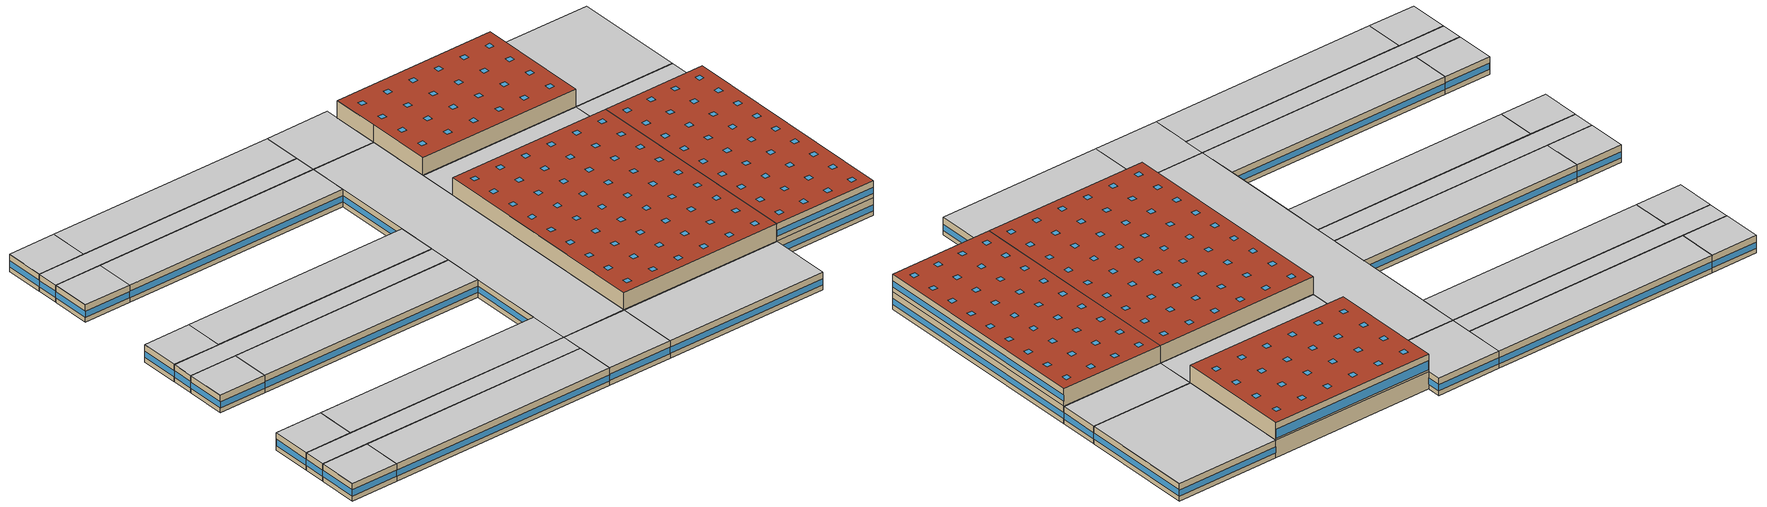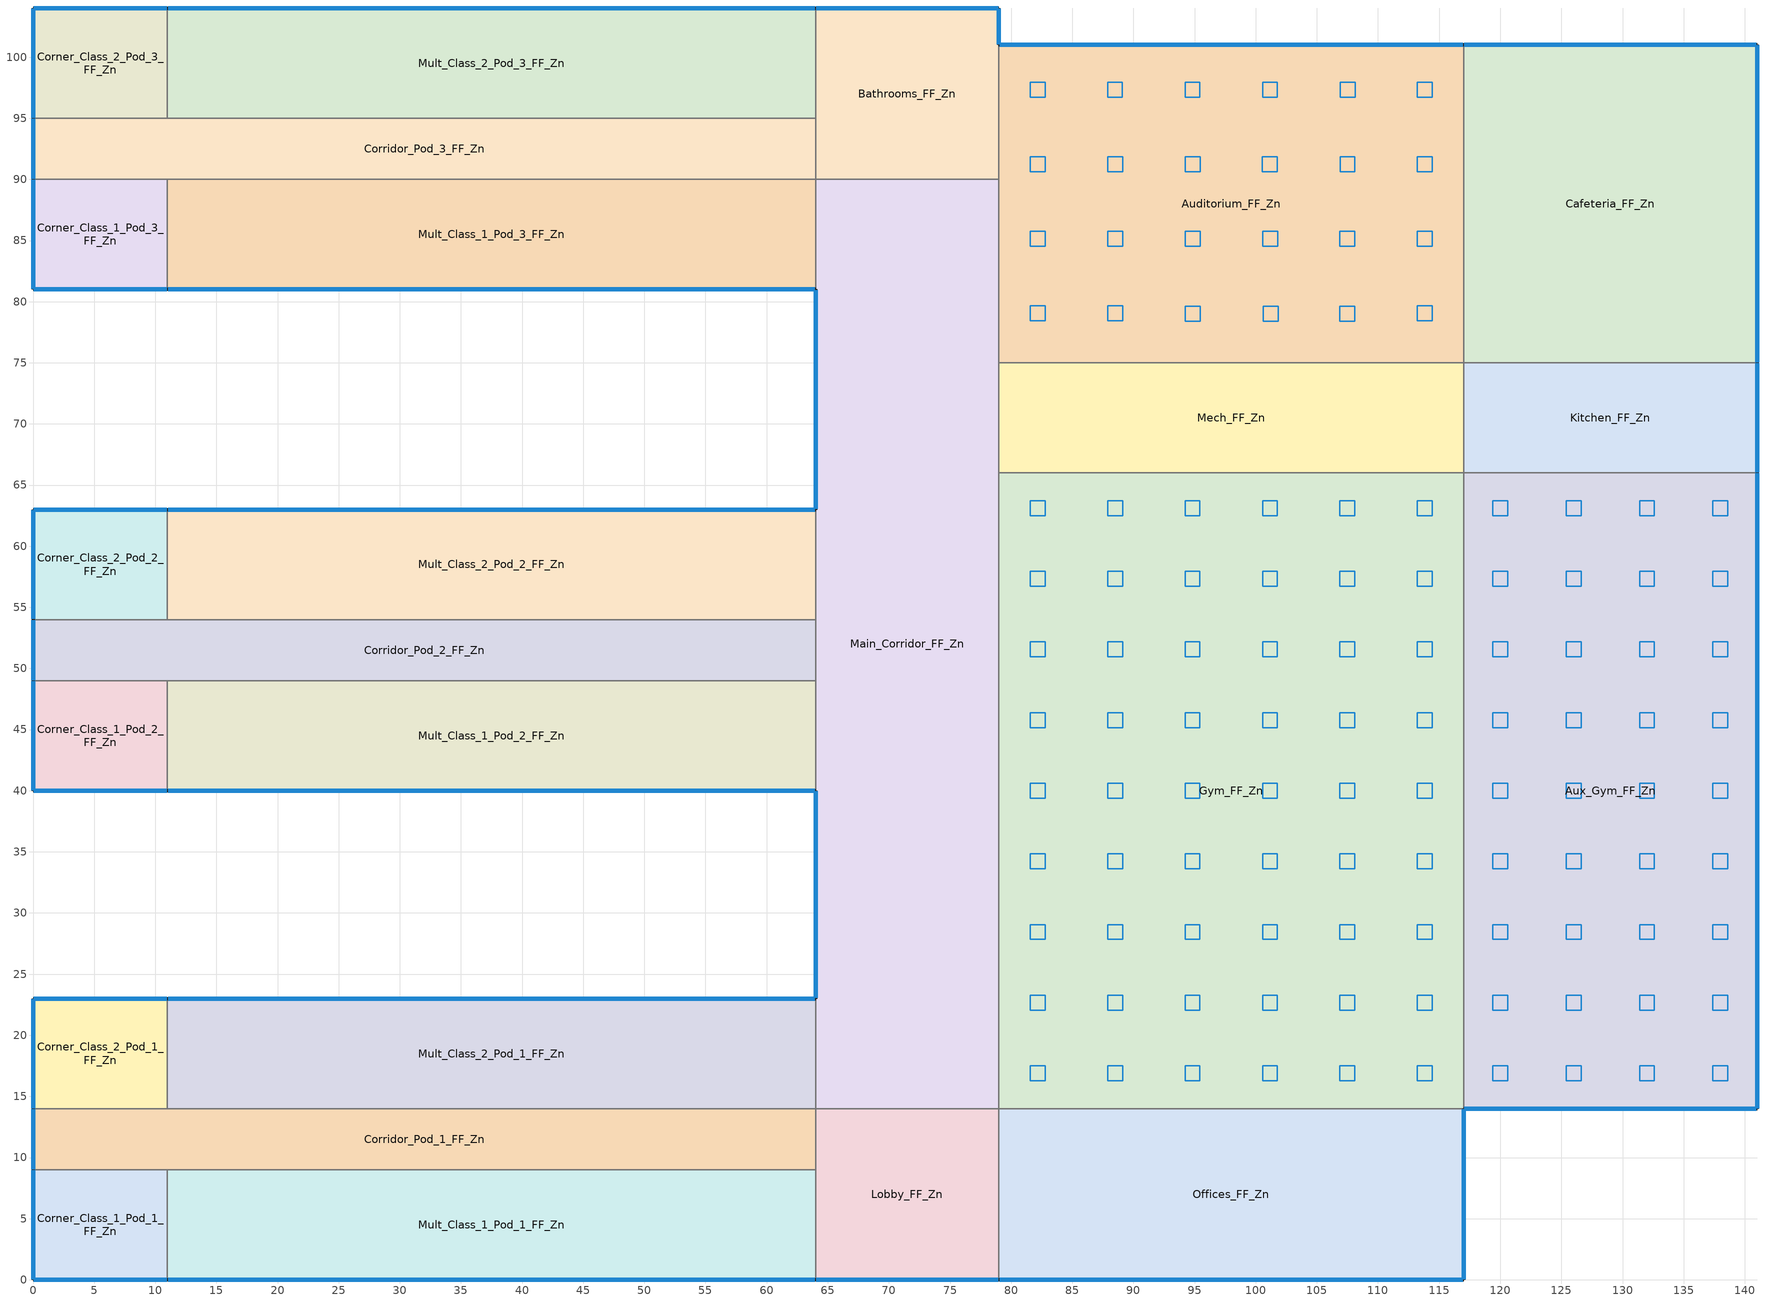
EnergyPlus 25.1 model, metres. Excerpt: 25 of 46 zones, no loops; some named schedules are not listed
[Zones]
Auditorium_FF_Zn
 floor ground (Auditorium_ZN_FF_Floor SlabOnOrBelowGradeF073): 117,101 117,75 79,75 79,101 z0
 wall outside (ExtWall_MetalFramed_NonRes): 117,101 79,101 z0:4; 117,101 79,101 z4:8
 wall to Mech_FF_Zn (IntWall_MetalFramed): 79,75 117,75 z0:4
 wall to Cafeteria_FF_Zn (IntWall_MetalFramed): 117,75 117,101 z0:4
 wall to Main_Corridor_FF_Zn (IntWall_MetalFramed): 79,90 79,75 z0:4
 wall to Bathrooms_FF_Zn (IntWall_MetalFramed): 79,101 79,90 z0:4
 wall to Mech_SF_Zn (IntWall_MetalFramed): 79,75 117,75 z4:8
 wall to Library_Media_Center_SF_Zn (IntWall_MetalFramed): 117,75 117,101 z4:8
 wall to Main_Corridor_SF_Zn (IntWall_MetalFramed): 79,90 79,75 z4:8
 wall to Bathrooms_SF_Zn (IntWall_MetalFramed): 79,101 79,90 z4:8
 window (FixedWindow_NonRes): 116.95,101 79.05,101 z4.49:6.5
 roof outside (FlatRoof_WoodFramingAndOther_NonRes): 117,75 117,101 79,101 79,75 z8
 skylight (FixedWindow_NonRes): 82.78,78.44 82.78,79.66 81.56,79.66 81.56,78.44 z8; 89.12,78.44 89.12,79.66 87.9,79.66 87.9,78.44 z8; 95.44,96.73 95.44,97.95 94.22,97.95 94.22,96.73 z8; 101.78,96.73 101.78,97.95 100.56,97.95 100.56,96.73 z8; 108.14,96.73 108.14,97.95 106.92,97.95 106.92,96.73 z8; 114.44,96.73 114.44,97.95 113.22,97.95 113.22,96.73 z8; 114.45,90.63 114.45,91.85 113.23,91.85 113.23,90.63 z8; 114.45,84.54 114.45,85.76 113.23,85.76 113.23,84.54 z8; 114.44,78.44 114.44,79.66 113.22,79.66 113.22,78.44 z8; 108.12,90.63 108.12,91.85 106.9,91.85 106.9,90.63 z8; 101.76,90.63 101.76,91.85 100.54,91.85 100.54,90.63 z8; 82.78,84.54 82.78,85.76 81.56,85.76 81.56,84.54 z8; 95.46,90.63 95.46,91.85 94.24,91.85 94.24,90.63 z8; 95.48,84.54 95.48,85.76 94.26,85.76 94.26,84.54 z8; 101.79,84.54 101.79,85.76 100.57,85.76 100.57,84.54 z8; 108.11,84.54 108.11,85.76 106.89,85.76 106.89,84.54 z8; 95.48,78.42 95.48,79.64 94.26,79.64 94.26,78.42 z8; 101.84,78.42 101.84,79.64 100.62,79.64 100.62,78.42 z8; 108.11,78.42 108.11,79.64 106.89,79.64 106.89,78.42 z8; 82.77,90.63 82.77,91.85 81.55,91.85 81.55,90.63 z8; 82.77,96.73 82.77,97.95 81.56,97.95 81.56,96.73 z8; 89.11,96.73 89.11,97.95 87.89,97.95 87.89,96.73 z8; 89.13,90.63 89.13,91.85 87.91,91.85 87.91,90.63 z8; 89.12,84.54 89.12,85.76 87.9,85.76 87.9,84.54 z8
Aux_Gym_FF_Zn
 floor ground (Aux_Gym_ZN_FF_Floor SlabOnOrBelowGradeF073): 141,66 141,14 117,14 117,66 z0
 wall outside (ExtWall_MetalFramed_NonRes): 117,14 141,14 141,66 z0:4; 117,14 141,14 141,66 z4:8
 wall to Kitchen_FF_Zn (IntWall_MetalFramed): 141,66 117,66 z0:4
 wall to Gym_FF_Zn (IntWall_MetalFramed): 117,66 117,14 z0:4; 117,66 117,14 z4:8
 wall to Library_Media_Center_SF_Zn (IntWall_MetalFramed): 141,66 117,66 z4:8
 window (FixedWindow_NonRes): 117.05,14 140.95,14 z1.1:2.51; 141,14.05 141,65.95 z1.1:2.5; 117.05,14 140.95,14 z5.1:6.51; 141,14.05 141,65.95 z5.1:6.5
 roof outside (FlatRoof_WoodFramingAndOther_NonRes): 141,14 141,66 117,66 117,14 z8
 skylight (Skylight): 120.61,16.28 120.61,17.5 119.39,17.5 119.39,16.28 z8; 126.61,27.83 126.61,29.05 125.39,29.05 125.39,27.83 z8; 132.61,27.83 132.61,29.05 131.39,29.05 131.39,27.83 z8; 138.61,27.83 138.61,29.05 137.39,29.05 137.39,27.83 z8; 120.61,33.61 120.61,34.83 119.39,34.83 119.39,33.61 z8; 126.61,33.61 126.61,34.83 125.39,34.83 125.39,33.61 z8; 132.61,33.61 132.61,34.83 131.39,34.83 131.39,33.61 z8; 138.61,33.61 138.61,34.83 137.39,34.83 137.39,33.61 z8; 120.61,39.39 120.61,40.61 119.39,40.61 119.39,39.39 z8; 126.61,39.39 126.61,40.61 125.39,40.61 125.39,39.39 z8; 132.61,39.39 132.61,40.61 131.39,40.61 131.39,39.39 z8; 126.61,16.28 126.61,17.5 125.39,17.5 125.39,16.28 z8; 138.61,39.39 138.61,40.61 137.39,40.61 137.39,39.39 z8; 120.61,45.17 120.61,46.39 119.39,46.39 119.39,45.17 z8; 126.61,45.17 126.61,46.39 125.39,46.39 125.39,45.17 z8; 132.61,45.17 132.61,46.39 131.39,46.39 131.39,45.17 z8; 138.61,45.17 138.61,46.39 137.39,46.39 137.39,45.17 z8; 120.61,50.95 120.61,52.17 119.39,52.17 119.39,50.95 z8; 126.61,50.95 126.61,52.17 125.39,52.17 125.39,50.95 z8; 132.61,50.95 132.61,52.17 131.39,52.17 131.39,50.95 z8; 138.61,50.95 138.61,52.17 137.39,52.17 137.39,50.95 z8; 120.61,56.72 120.61,57.94 119.39,57.94 119.39,56.72 z8; 132.61,16.28 132.61,17.5 131.39,17.5 131.39,16.28 z8; 126.61,56.72 126.61,57.94 125.39,57.94 125.39,56.72 z8; 132.61,56.72 132.61,57.94 131.39,57.94 131.39,56.72 z8; 138.61,56.72 138.61,57.94 137.39,57.94 137.39,56.72 z8; 120.61,62.5 120.61,63.72 119.39,63.72 119.39,62.5 z8; 126.61,62.5 126.61,63.72 125.39,63.72 125.39,62.5 z8; 132.61,62.5 132.61,63.72 131.39,63.72 131.39,62.5 z8; 138.61,62.5 138.61,63.72 137.39,63.72 137.39,62.5 z8; 138.61,16.28 138.61,17.5 137.39,17.5 137.39,16.28 z8; 120.61,22.06 120.61,23.28 119.39,23.28 119.39,22.06 z8; 126.61,22.06 126.61,23.28 125.39,23.28 125.39,22.06 z8; 132.61,22.06 132.61,23.28 131.39,23.28 131.39,22.06 z8; 138.61,22.06 138.61,23.28 137.39,23.28 137.39,22.06 z8; 120.61,27.83 120.61,29.05 119.39,29.05 119.39,27.83 z8
Bathrooms_FF_Zn
 floor ground (Bathrooms_ZN_FF_Floor SlabOnOrBelowGradeF073): 79,104 79,90 64,90 64,104 z0
 wall outside (ExtWall_MetalFramed_NonRes): 79,101 79,104 64,104 z0:4
 wall to Main_Corridor_FF_Zn (IntWall_MetalFramed): 64,90 79,90 z0:4
 wall to Mult_Class_2_Pod_3_FF_Zn (IntWall_MetalFramed): 64,104 64,95 z0:4
 wall to Corridor_Pod_3_FF_Zn (IntWall_MetalFramed): 64,95 64,90 z0:4
 window (FixedWindow_NonRes): 79,101.05 79,103.95 z1.1:2.55; 78.95,104 64.05,104 z1.1:2.51
 ceiling to Bathrooms_SF_Zn (IntFloor Reversed): 79,90 79,104 64,104 64,90 z4
Cafeteria_FF_Zn
 floor ground (Cafeteria_ZN_FF_Floor SlabOnOrBelowGradeF073): 141,101 141,75 117,75 117,101 z0
 wall outside (ExtWall_MetalFramed_NonRes): 141,75 141,101 117,101 z0:4
 wall to Kitchen_FF_Zn (IntWall_MetalFramed): 117,75 141,75 z0:4
 window (FixedWindow_NonRes): 141,75.05 141,100.95 / 140.95,101 117.05,101 z1.1:2.51
 ceiling to Library_Media_Center_SF_Zn (IntFloor Reversed): 141,75 141,101 117,101 117,75 z4
Corner_Class_1_Pod_1_FF_Zn
 floor ground (Corner_Class_1_Pod_1_ZN_FF_Floor SlabOnOrBelowGradeF073): 11,9 11,0 0,0 0,9 z0
 wall outside (ExtWall_MetalFramed_NonRes): 0,9 0,0 11,0 z0:4
 wall to Mult_Class_1_Pod_1_FF_Zn (IntWall_MetalFramed): 11,0 11,9 z0:4
 wall to Corridor_Pod_1_FF_Zn (IntWall_MetalFramed): 11,9 0,9 z0:4
 window (FixedWindow_NonRes): 0.05,0 10.95,0 z1.1:2.51; 0,8.95 0,0.05 z1.1:2.52
 ceiling to Corner_Class_1_Pod_1_SF_Zn (IntFloor Reversed): 11,0 11,9 0,9 0,0 z4
Corner_Class_1_Pod_2_FF_Zn
 floor ground (Corner_Class_1_Pod_2_ZN_FF_Floor SlabOnOrBelowGradeF073): 11,49 11,40 0,40 0,49 z0
 wall outside (ExtWall_MetalFramed_NonRes): 0,49 0,40 11,40 z0:4
 wall to Mult_Class_1_Pod_2_FF_Zn (IntWall_MetalFramed): 11,40 11,49 z0:4
 wall to Corridor_Pod_2_FF_Zn (IntWall_MetalFramed): 11,49 0,49 z0:4
 window (FixedWindow_NonRes): 0.05,40 10.95,40 z1.1:2.51; 0,48.95 0,40.05 z1.1:2.52
 ceiling to Corner_Class_1_Pod_2_SF_Zn (IntFloor Reversed): 11,40 11,49 0,49 0,40 z4
Corner_Class_1_Pod_3_FF_Zn
 floor ground (Corner_Class_1_Pod_3_ZN_FF_Floor SlabOnOrBelowGradeF073): 11,90 11,81 0,81 0,90 z0
 wall outside (ExtWall_MetalFramed_NonRes): 0,90 0,81 11,81 z0:4
 wall to Mult_Class_1_Pod_3_FF_Zn (IntWall_MetalFramed): 11,81 11,90 z0:4
 wall to Corridor_Pod_3_FF_Zn (IntWall_MetalFramed): 11,90 0,90 z0:4
 window (FixedWindow_NonRes): 0.05,81 10.95,81 z1.1:2.51; 0,89.95 0,81.05 z1.1:2.52
 ceiling to Corner_Class_1_Pod_3_SF_Zn (IntFloor Reversed): 11,81 11,90 0,90 0,81 z4
Corner_Class_2_Pod_1_FF_Zn
 floor ground (Corner_Class_2_Pod_1_ZN_FF_Floor SlabOnOrBelowGradeF073): 11,23 11,14 0,14 0,23 z0
 wall outside (ExtWall_MetalFramed_NonRes): 11,23 0,23 0,14 z0:4
 wall to Corridor_Pod_1_FF_Zn (IntWall_MetalFramed): 0,14 11,14 z0:4
 wall to Mult_Class_2_Pod_1_FF_Zn (IntWall_MetalFramed): 11,14 11,23 z0:4
 window (FixedWindow_NonRes): 10.95,23 0.05,23 z1.1:2.51; 0,22.95 0,14.05 z1.1:2.52
 ceiling to Corner_Class_2_Pod_1_SF_Zn (IntFloor Reversed): 11,14 11,23 0,23 0,14 z4
Corner_Class_2_Pod_2_FF_Zn
 floor ground (Corner_Class_2_Pod_2_ZN_FF_Floor SlabOnOrBelowGradeF073): 11,63 11,54 0,54 0,63 z0
 wall outside (ExtWall_MetalFramed_NonRes): 11,63 0,63 0,54 z0:4
 wall to Corridor_Pod_2_FF_Zn (IntWall_MetalFramed): 0,54 11,54 z0:4
 wall to Mult_Class_2_Pod_2_FF_Zn (IntWall_MetalFramed): 11,54 11,63 z0:4
 window (FixedWindow_NonRes): 10.95,63 0.05,63 z1.1:2.51; 0,62.95 0,54.05 z1.1:2.52
 ceiling to Corner_Class_2_Pod_2_SF_Zn (IntFloor Reversed): 11,54 11,63 0,63 0,54 z4
Corner_Class_2_Pod_3_FF_Zn
 floor ground (Corner_Class_2_Pod_3_ZN_FF_Floor SlabOnOrBelowGradeF073): 11,104 11,95 0,95 0,104 z0
 wall outside (ExtWall_MetalFramed_NonRes): 11,104 0,104 0,95 z0:4
 wall to Corridor_Pod_3_FF_Zn (IntWall_MetalFramed): 0,95 11,95 z0:4
 wall to Mult_Class_2_Pod_3_FF_Zn (IntWall_MetalFramed): 11,95 11,104 z0:4
 window (FixedWindow_NonRes): 10.95,104 0.05,104 z1.1:2.51; 0,103.95 0,95.05 z1.1:2.52
 ceiling to Corner_Class_2_Pod_3_SF_Zn (IntFloor Reversed): 11,95 11,104 0,104 0,95 z4
Corridor_Pod_1_FF_Zn
 floor ground (Corridor_Pod_1_ZN_FF_Floor SlabOnOrBelowGradeF073): 64,14 64,9 0,9 0,14 z0
 wall outside (ExtWall_MetalFramed_NonRes): 0,14 0,9 z0:4
 wall to Mult_Class_1_Pod_1_FF_Zn (IntWall_MetalFramed): 11,9 64,9 z0:4
 wall to Lobby_FF_Zn (IntWall_MetalFramed): 64,9 64,14 z0:4
 wall to Mult_Class_2_Pod_1_FF_Zn (IntWall_MetalFramed): 64,14 11,14 z0:4
 window (FixedWindow_NonRes): 0,13.95 0,9.05 z1.1:2.53
 ceiling to Corridor_Pod_1_SF_Zn (IntFloor Reversed): 64,9 64,14 0,14 0,9 z4
Corridor_Pod_2_FF_Zn
 floor ground (Corridor_Pod_2_ZN_FF_Floor SlabOnOrBelowGradeF073): 64,54 64,49 0,49 0,54 z0
 wall outside (ExtWall_MetalFramed_NonRes): 0,54 0,49 z0:4
 wall to Mult_Class_1_Pod_2_FF_Zn (IntWall_MetalFramed): 11,49 64,49 z0:4
 wall to Main_Corridor_FF_Zn (IntWall_MetalFramed): 64,49 64,54 z0:4
 wall to Mult_Class_2_Pod_2_FF_Zn (IntWall_MetalFramed): 64,54 11,54 z0:4
 window (FixedWindow_NonRes): 0,53.95 0,49.05 z1.1:2.53
 ceiling to Corridor_Pod_2_SF_Zn (IntFloor Reversed): 64,49 64,54 0,54 0,49 z4
Corridor_Pod_3_FF_Zn
 floor ground (Corridor_Pod_3_ZN_FF_Floor SlabOnOrBelowGradeF073): 64,95 64,90 0,90 0,95 z0
 wall outside (ExtWall_MetalFramed_NonRes): 0,95 0,90 z0:4
 wall to Mult_Class_1_Pod_3_FF_Zn (IntWall_MetalFramed): 11,90 64,90 z0:4
 wall to Mult_Class_2_Pod_3_FF_Zn (IntWall_MetalFramed): 64,95 11,95 z0:4
 window (FixedWindow_NonRes): 0,94.95 0,90.05 z1.1:2.53
 ceiling to Corridor_Pod_3_SF_Zn (IntFloor Reversed): 64,90 64,95 0,95 0,90 z4
Gym_FF_Zn
 floor ground (Gym_ZN_FF_Floor SlabOnOrBelowGradeF073): 117,66 117,14 79,14 79,66 z0
 wall to Offices_FF_Zn (IntWall_MetalFramed): 79,14 117,14 z0:4
 wall to Mech_FF_Zn (IntWall_MetalFramed): 117,66 79,66 z0:4
 wall to Main_Corridor_FF_Zn (IntWall_MetalFramed): 79,66 79,14 z0:4
 wall to Offices_SF_Zn (IntWall_MetalFramed): 79,14 117,14 z4:8
 wall to Mech_SF_Zn (IntWall_MetalFramed): 117,66 79,66 z4:8
 wall to Main_Corridor_SF_Zn (IntWall_MetalFramed): 79,66 79,14 z4:8
 roof outside (FlatRoof_WoodFramingAndOther_NonRes): 117,14 117,66 79,66 79,14 z8
 skylight (Skylight): 82.78,16.28 82.78,17.5 81.56,17.5 81.56,16.28 z8; 101.78,22.06 101.78,23.28 100.56,23.28 100.56,22.06 z8; 108.11,22.06 108.11,23.28 106.89,23.28 106.89,22.06 z8; 114.44,22.06 114.44,23.28 113.22,23.28 113.22,22.06 z8; 82.78,27.83 82.78,29.05 81.56,29.05 81.56,27.83 z8; 89.11,27.83 89.11,29.05 87.89,29.05 87.89,27.83 z8; 95.44,27.83 95.44,29.05 94.22,29.05 94.22,27.83 z8; 101.78,27.83 101.78,29.05 100.56,29.05 100.56,27.83 z8; 108.11,27.83 108.11,29.05 106.89,29.05 106.89,27.83 z8; 114.44,27.83 114.44,29.05 113.22,29.05 113.22,27.83 z8; 82.78,33.61 82.78,34.83 81.56,34.83 81.56,33.61 z8; 89.11,16.28 89.11,17.5 87.89,17.5 87.89,16.28 z8; 89.11,33.61 89.11,34.83 87.89,34.83 87.89,33.61 z8; 95.44,33.61 95.44,34.83 94.22,34.83 94.22,33.61 z8; 101.78,33.61 101.78,34.83 100.56,34.83 100.56,33.61 z8; 108.11,33.61 108.11,34.83 106.89,34.83 106.89,33.61 z8; 114.44,33.61 114.44,34.83 113.22,34.83 113.22,33.61 z8; 82.78,39.39 82.78,40.61 81.56,40.61 81.56,39.39 z8; 89.11,39.39 89.11,40.61 87.89,40.61 87.89,39.39 z8; 95.44,39.39 95.44,40.61 94.22,40.61 94.22,39.39 z8; 101.78,39.39 101.78,40.61 100.56,40.61 100.56,39.39 z8; 108.11,39.39 108.11,40.61 106.89,40.61 106.89,39.39 z8; 95.44,16.28 95.44,17.5 94.22,17.5 94.22,16.28 z8; 114.44,39.39 114.44,40.61 113.22,40.61 113.22,39.39 z8; 82.78,45.17 82.78,46.39 81.56,46.39 81.56,45.17 z8; 89.11,45.17 89.11,46.39 87.89,46.39 87.89,45.17 z8; 95.44,45.17 95.44,46.39 94.22,46.39 94.22,45.17 z8; 101.78,45.17 101.78,46.39 100.56,46.39 100.56,45.17 z8; 108.11,45.17 108.11,46.39 106.89,46.39 106.89,45.17 z8; 114.44,45.17 114.44,46.39 113.22,46.39 113.22,45.17 z8; 82.78,50.95 82.78,52.17 81.56,52.17 81.56,50.95 z8; 89.11,50.95 89.11,52.17 87.89,52.17 87.89,50.95 z8; 95.44,50.95 95.44,52.17 94.22,52.17 94.22,50.95 z8; 101.78,16.28 101.78,17.5 100.56,17.5 100.56,16.28 z8; 101.78,50.95 101.78,52.17 100.56,52.17 100.56,50.95 z8; 108.11,50.95 108.11,52.17 106.89,52.17 106.89,50.95 z8; 114.44,50.95 114.44,52.17 113.22,52.17 113.22,50.95 z8; 82.78,56.72 82.78,57.94 81.56,57.94 81.56,56.72 z8; 89.11,56.72 89.11,57.94 87.89,57.94 87.89,56.72 z8; 95.44,56.72 95.44,57.94 94.22,57.94 94.22,56.72 z8; 101.78,56.72 101.78,57.94 100.56,57.94 100.56,56.72 z8; 108.11,56.72 108.11,57.94 106.89,57.94 106.89,56.72 z8; 114.44,56.72 114.44,57.94 113.22,57.94 113.22,56.72 z8; 82.78,62.5 82.78,63.72 81.56,63.72 81.56,62.5 z8; 108.11,16.28 108.11,17.5 106.89,17.5 106.89,16.28 z8; 89.11,62.5 89.11,63.72 87.89,63.72 87.89,62.5 z8; 95.44,62.5 95.44,63.72 94.22,63.72 94.22,62.5 z8; 101.78,62.5 101.78,63.72 100.56,63.72 100.56,62.5 z8; 108.11,62.5 108.11,63.72 106.89,63.72 106.89,62.5 z8; 114.44,62.5 114.44,63.72 113.22,63.72 113.22,62.5 z8; 114.44,16.28 114.44,17.5 113.22,17.5 113.22,16.28 z8; 82.78,22.06 82.78,23.28 81.56,23.28 81.56,22.06 z8; 89.11,22.06 89.11,23.28 87.89,23.28 87.89,22.06 z8; 95.44,22.06 95.44,23.28 94.22,23.28 94.22,22.06 z8
Kitchen_FF_Zn
 floor ground (Kitchen_ZN_FF_Floor SlabOnOrBelowGradeF073): 141,75 141,66 117,66 117,75 z0
 wall outside (ExtWall_MetalFramed_NonRes): 141,66 141,75 z0:4
 wall to Mech_FF_Zn (IntWall_MetalFramed): 117,75 117,66 z0:4
 window (FixedWindow_NonRes): 141,66.05 141,74.95 z1.1:2.52
 ceiling to Library_Media_Center_SF_Zn (IntFloor Reversed): 141,66 141,75 117,75 117,66 z4
Lobby_FF_Zn
 floor ground (Lobby_ZN_FF_Floor SlabOnOrBelowGradeF073): 79,14 79,0 64,0 64,14 z0
 wall outside (ExtWall_MetalFramed_NonRes): 64,0 79,0 z0:4
 wall to Offices_FF_Zn (IntWall_MetalFramed): 79,0 79,14 z0:4
 wall to Main_Corridor_FF_Zn (IntWall_MetalFramed): 79,14 64,14 z0:4
 wall to Mult_Class_1_Pod_1_FF_Zn (IntWall_MetalFramed): 64,9 64,0 z0:4
 window (FixedWindow_NonRes): 64.05,0 78.95,0 z1.1:2.51
 ceiling to Lobby_SF_Zn (IntFloor Reversed): 79,0 79,14 64,14 64,0 z4
Main_Corridor_FF_Zn
 floor ground (Main_Corridor_ZN_FF_Floor SlabOnOrBelowGradeF073): 79,90 79,14 64,14 64,90 z0
 wall outside (ExtWall_MetalFramed_NonRes): 64,40 64,23 / 64,81 64,63 z0:4
 wall to Mult_Class_1_Pod_2_FF_Zn (IntWall_MetalFramed): 64,49 64,40 z0:4
 wall to Mult_Class_2_Pod_1_FF_Zn (IntWall_MetalFramed): 64,23 64,14 z0:4
 wall to Mech_FF_Zn (IntWall_MetalFramed): 79,66 79,75 z0:4
 wall to Mult_Class_1_Pod_3_FF_Zn (IntWall_MetalFramed): 64,90 64,81 z0:4
 wall to Mult_Class_2_Pod_2_FF_Zn (IntWall_MetalFramed): 64,63 64,54 z0:4
 window (FixedWindow_NonRes): 64,39.95 64,23.05 / 64,80.95 64,63.05 z1.1:2.51
 ceiling to Main_Corridor_SF_Zn (IntFloor Reversed): 79,14 79,90 64,90 64,14 z4
Mech_FF_Zn
 floor ground (Mech_ZN_FF_Floor SlabOnOrBelowGradeF073): 117,75 117,66 79,66 79,75 z0
 ceiling to Mech_SF_Zn (IntFloor Reversed): 117,66 117,75 79,75 79,66 z4
Mult_Class_1_Pod_1_FF_Zn
 floor ground (Mult_Class_1_Pod_1_ZN_FF_Floor SlabOnOrBelowGradeF073): 64,9 64,0 11,0 11,9 z0
 wall outside (ExtWall_MetalFramed_NonRes): 11,0 64,0 z0:4
 window (FixedWindow_NonRes): 11.05,0 63.95,0 z1.1:2.5
 ceiling to Mult_Class_1_Pod_1_SF_Zn (IntFloor Reversed): 64,0 64,9 11,9 11,0 z4
Mult_Class_1_Pod_2_FF_Zn
 floor ground (Mult_Class_1_Pod_2_ZN_FF_Floor SlabOnOrBelowGradeF073): 64,49 64,40 11,40 11,49 z0
 wall outside (ExtWall_MetalFramed_NonRes): 11,40 64,40 z0:4
 window (FixedWindow_NonRes): 11.05,40 63.95,40 z1.1:2.5
 ceiling to Mult_Class_1_Pod_2_SF_Zn (IntFloor Reversed): 64,40 64,49 11,49 11,40 z4
Mult_Class_1_Pod_3_FF_Zn
 floor ground (Mult_Class_1_Pod_3_ZN_FF_Floor SlabOnOrBelowGradeF073): 64,90 64,81 11,81 11,90 z0
 wall outside (ExtWall_MetalFramed_NonRes): 11,81 64,81 z0:4
 window (FixedWindow_NonRes): 11.05,81 63.95,81 z1.1:2.5
 ceiling to Mult_Class_1_Pod_3_SF_Zn (IntFloor Reversed): 64,81 64,90 11,90 11,81 z4
Mult_Class_2_Pod_1_FF_Zn
 floor ground (Mult_Class_2_Pod_1_ZN_FF_Floor SlabOnOrBelowGradeF073): 64,23 64,14 11,14 11,23 z0
 wall outside (ExtWall_MetalFramed_NonRes): 64,23 11,23 z0:4
 window (FixedWindow_NonRes): 63.95,23 11.05,23 z1.1:2.5
 ceiling to Mult_Class_2_Pod_1_SF_Zn (IntFloor Reversed): 64,14 64,23 11,23 11,14 z4
Mult_Class_2_Pod_2_FF_Zn
 floor ground (Mult_Class_2_Pod_2_ZN_FF_Floor SlabOnOrBelowGradeF073): 64,63 64,54 11,54 11,63 z0
 wall outside (ExtWall_MetalFramed_NonRes): 64,63 11,63 z0:4
 window (FixedWindow_NonRes): 63.95,63 11.05,63 z1.1:2.5
 ceiling to Mult_Class_2_Pod_2_SF_Zn (IntFloor Reversed): 64,54 64,63 11,63 11,54 z4
Mult_Class_2_Pod_3_FF_Zn
 floor ground (Mult_Class_2_Pod_3_ZN_FF_Floor SlabOnOrBelowGradeF073): 64,104 64,95 11,95 11,104 z0
 wall outside (ExtWall_MetalFramed_NonRes): 64,104 11,104 z0:4
 window (FixedWindow_NonRes): 63.95,104 11.05,104 z1.1:2.5
 ceiling to Mult_Class_2_Pod_3_SF_Zn (IntFloor Reversed): 64,95 64,104 11,104 11,95 z4
Offices_FF_Zn
 floor ground (Offices_ZN_FF_Floor SlabOnOrBelowGradeF073): 117,14 117,0 79,0 79,14 z0
 wall outside (ExtWall_MetalFramed_NonRes): 79,0 117,0 117,14 z0:4
 window (FixedWindow_NonRes): 79.05,0 116.95,0 z1.1:2.5; 117,0.05 117,13.95 z1.1:2.51
 ceiling to Offices_SF_Zn (IntFloor Reversed): 117,0 117,14 79,14 79,0 z4
[Building]
SchoolLarge: North Axis {deg}=0; Loads Convergence Tolerance Value {W}=0.5; Temperature Convergence Tolerance Value {deltaC}=0.5; Solar Distribution=FullExterior; Maximum Number of Warmup Days=50
[Site:Location]
PALMDALE: Latitude {deg}=38.58; Longitude {deg}=-121.49; Time Zone {hr}=-8; Elevation {m}=769.3152
[SizingPeriod:DesignDay] Day of Month=21; Day Type=SummerDesignDay; Dry-Bulb Temperature Range Modifier Type=DefaultMultipliers; Humidity Condition Type=WetBulb; Barometric Pressure {Pa}=92389.6; Wind Speed {m/s}=3.4; Wind Direction {deg}=250; Rain Indicator=No; Snow Indicator=No; Daylight Saving Time Indicator=No; Solar Model Indicator=ASHRAETau
Name | Month | Maximum Dry-Bulb Temperature {C} | Daily Dry-Bulb Temperature Range {deltaC} | Wetbulb or DewPoint at Maximum Dry-Bulb {C} | ASHRAE Clear Sky Optical Depth for Beam Irradiance (taub) | ASHRAE Clear Sky Optical Depth for Diffuse Irradiance (taud)
PALMDALE  August .4% Condns DB=>MCWB | 8 | 40.8 | 16.4 | 20.2 | 0.347 | 2.42
PALMDALE  July .4% Condns DB=>MCWB | 7 | 41.6 | 15.9 | 19.7 | 0.365 | 2.393
PALMDALE  June .4% Condns DB=>MCWB | 6 | 39.9 | 16.3 | 17.6 | 0.345 | 2.401
PALMDALE  November .4% Condns DB=>MCWB | 11 | 27.3 | 15.4 | 11.8 | 0.288 | 2.543
[Site:WaterMainsTemperature]
Calculation Method=Schedule; Temperature Schedule=WaterMainCZ14
[Material]
Name | Roughness | Thickness {m} | Conductivity {W/m-K} | Density {kg/m3} | Specific Heat {J/kg-K} | Thermal Absorptance | Solar Absorptance | Visible Absorptance
Air - Metal Wall Framing - 16 or 24 in. OC | Smooth | 0.1397 | 1.22017 | 1.28148 | 1004.832 | 0.9 | 0.7 | 0.7
ExtWall_MetalFramed_NonRes Insulation | Smooth | 0.038989 | 0.0230188 | 16.0185 | 1130.436 | 0.9 | 0.7 | 0.7
Gypsum Board - 5/8 in. | MediumRough | 0.016002 | 0.158656 | 640.739 | 1130.436 | 0.9 | 0.7 | 0.8
Metal Standing Seam - 1/16 in. | Smooth | 0.0015875 | 15.363 | 7820.53 | 502.416 | 0.85 | 0.92 | 0.85
Stucco - 7/8 in. | MediumRough | 0.022352 | 0.700948 | 1855.1 | 837.36 | 0.9 | 0.7 | 0.8
Concrete - 140 lb/ft3 - 4 in. | MediumRough | 0.1016 | 1.9514 | 2239.06 | 921.096 | 0.9 | 0.7 | 0.8
Carpet - 3/4 in. | Smooth | 0.01905 | 0.0455183 | 288.332 | 1381.644 | 0.9 | 0.7 | 0.8
Metal Deck - 1/16 in. | MediumRough | 0.0015875 | 45.3452 | 7820.53 | 502.416 | 0.9 | 0.7 | 0.8
Built-up roofing | Rough | 0.0002413 | 0.023072 | 17940.7 | 6.10864e+06 | 0.9 | 0.7 | 0.8
FlatRoof_WoodFramingAndOther_NonRes Insulation | Smooth | 0.00001 | 0.0230188 | 16.0185 | 1130.436 | 0.9 | 0.7 | 0.8
[WindowMaterial:SimpleGlazingSystem]
Name | U-Factor {W/m2-K} | Solar Heat Gain Coefficient | Visible Transmittance
FixedWindow_NonRes Material | 2.78235 | 0.49 | 0.42
Skylight Material | 0.00001 | 0.00001 | 0.49
[Construction]
FixedWindow_NonRes: FixedWindow_NonRes Material
IntWall_MetalFramed: Gypsum Board - 5/8 in., Air - Metal Wall Framing - 16 or 24 in. OC, Gypsum Board - 5/8 in.
ExtWall_MetalFramed_NonRes: Stucco - 7/8 in., ExtWall_MetalFramed_NonRes Insulation, Air - Metal Wall Framing - 16 or 24 in. OC, Gypsum Board - 5/8 in.
Skylight: Skylight Material
FlatRoof_WoodFramingAndOther_NonRes: Built-up roofing, Metal Standing Seam - 1/16 in., FlatRoof_WoodFramingAndOther_NonRes Insulation, Gypsum Board - 5/8 in.
IntFloor Reversed: Carpet - 3/4 in., Concrete - 140 lb/ft3 - 4 in., Metal Deck - 1/16 in.
[CONSTRUCTION:FFACTORGROUNDFLOOR] FFactor=1.26344
Name | Area | PerimeterExposed
Auditorium_ZN_FF_Floor SlabOnOrBelowGradeF073 | 988.003 | 76.0001
Aux_Gym_ZN_FF_Floor SlabOnOrBelowGradeF073 | 1247.99 | 151.999
Bathrooms_ZN_FF_Floor SlabOnOrBelowGradeF073 | 209.994 | 17.9997
Cafeteria_ZN_FF_Floor SlabOnOrBelowGradeF073 | 624 | 50
Corner_Class_1_Pod_1_ZN_FF_Floor SlabOnOrBelowGradeF073 | 99 | 20
Corner_Class_1_Pod_2_ZN_FF_Floor SlabOnOrBelowGradeF073; Corner_Class_2_Pod_3_ZN_FF_Floor SlabOnOrBelowGradeF073 | 98.998 | 19.9998
Corner_Class_1_Pod_3_ZN_FF_Floor SlabOnOrBelowGradeF073; Corner_Class_2_Pod_2_ZN_FF_Floor SlabOnOrBelowGradeF073 | 99.0014 | 20.0001
Corner_Class_2_Pod_1_ZN_FF_Floor SlabOnOrBelowGradeF073 | 98.9997 | 20
Corridor_Pod_1_ZN_FF_Floor SlabOnOrBelowGradeF073 | 320 | 5
Corridor_Pod_2_ZN_FF_Floor SlabOnOrBelowGradeF073; Corridor_Pod_3_ZN_FF_Floor SlabOnOrBelowGradeF073 | 319.996 | 4.99994
Gym_ZN_FF_Floor SlabOnOrBelowGradeF073 | 1976 | 0
Kitchen_ZN_FF_Floor SlabOnOrBelowGradeF073 | 216.003 | 9.00013
Lobby_ZN_FF_Floor SlabOnOrBelowGradeF073 | 209.998 | 14.9998
Main_Corridor_ZN_FF_Floor SlabOnOrBelowGradeF073 | 1139.99 | 35.0002
Mech_ZN_FF_Floor SlabOnOrBelowGradeF073 | 342.005 | 0
Mult_Class_1_Pod_1_ZN_FF_Floor SlabOnOrBelowGradeF073 | 477.001 | 53.0001
Mult_Class_1_Pod_2_ZN_FF_Floor SlabOnOrBelowGradeF073; Mult_Class_2_Pod_3_ZN_FF_Floor SlabOnOrBelowGradeF073 | 476.992 | 53.0001
Mult_Class_1_Pod_3_ZN_FF_Floor SlabOnOrBelowGradeF073; Mult_Class_2_Pod_2_ZN_FF_Floor SlabOnOrBelowGradeF073 | 477.008 | 53.0001
Mult_Class_2_Pod_1_ZN_FF_Floor SlabOnOrBelowGradeF073 | 477 | 53.0001
Offices_ZN_FF_Floor SlabOnOrBelowGradeF073 | 532.001 | 52.0001
[DAYLIGHTING:CONTROLS] Lighting Control Type=Continuous; Minimum Input Power Fraction for Continuous or ContinuousOff Dimming Control=0.1; Minimum Light Output Fraction for Continuous or ContinuousOff Dimming Control=0.1; Number of Stepped Control Steps=1; Probability Lighting will be Reset When Needed in Manual Stepped Control=1; Glare Calculation Azimuth Angle of View Direction Clockwise from Zone yAxis=0
Name | Zone or Space | Glare Calculation Daylighting Reference Point | Daylighting Reference Point 1 | Fraction of Lights Controlled by Reference Point 1 | Illuminance Setpoint at Reference Point 1 | Daylighting Reference Point 2 | Fraction of Lights Controlled by Reference Point 2 | Illuminance Setpoint at Reference Point 2
Auditorium_FF_Zn DaylightingControls | Auditorium_FF_Zn | Daylighting Control 1 | Daylighting Control 1 | 1 | 525
Aux_Gym_FF_Zn DaylightingControls | Aux_Gym_FF_Zn | Daylighting Control 2 | Daylighting Control 2 | 0.994235 | 275
Bathrooms_FF_Zn DaylightingControls | Bathrooms_FF_Zn | Daylighting Control 3 | Daylighting Control 3 | 0.200342 | 112.5 | Daylighting Control 4 | 0.157959 | 150
Cafeteria_FF_Zn DaylightingControls | Cafeteria_FF_Zn | Daylighting Control 7 | Daylighting Control 7 | 0.190827 | 187.5 | Daylighting Control 8 | 0.170277 | 250
Corner_Class_1_Pod_1_FF_Zn DaylightingControls | Corner_Class_1_Pod_1_FF_Zn | Daylighting Control 9 | Daylighting Control 9 | 0.444193 | 412.5 | Daylighting Control 10 | 0.316451 | 550
Corner_Class_1_Pod_2_FF_Zn DaylightingControls | Corner_Class_1_Pod_2_FF_Zn | Daylighting Control 13 | Daylighting Control 13 | 0.442791 | 412.5 | Daylighting Control 14 | 0.316457 | 550
Corner_Class_1_Pod_3_FF_Zn DaylightingControls | Corner_Class_1_Pod_3_FF_Zn | Daylighting Control 17 | Daylighting Control 17 | 0.444186 | 412.5 | Daylighting Control 18 | 0.316447 | 550
Corner_Class_2_Pod_1_FF_Zn DaylightingControls | Corner_Class_2_Pod_1_FF_Zn | Daylighting Control 21 | Daylighting Control 21 | 0.444194 | 412.5 | Daylighting Control 22 | 0.316452 | 550
Corner_Class_2_Pod_2_FF_Zn DaylightingControls | Corner_Class_2_Pod_2_FF_Zn | Daylighting Control 25 | Daylighting Control 25 | 0.444187 | 412.5 | Daylighting Control 26 | 0.316447 | 550
Corner_Class_2_Pod_3_FF_Zn DaylightingControls | Corner_Class_2_Pod_3_FF_Zn | Daylighting Control 29 | Daylighting Control 29 | 0.444202 | 412.5 | Daylighting Control 30 | 0.316457 | 550
Gym_FF_Zn DaylightingControls | Gym_FF_Zn | Daylighting Control 33 | Daylighting Control 33 | 1 | 275
Kitchen_FF_Zn DaylightingControls | Kitchen_FF_Zn | Daylighting Control 34 | Daylighting Control 34 | 0.104824 | 450 | Daylighting Control 35 | 0.104824 | 600
Lobby_FF_Zn DaylightingControls | Lobby_FF_Zn | Daylighting Control 38 | Daylighting Control 38 | 0.179601 | 112.5 | Daylighting Control 39 | 0.178694 | 150
Main_Corridor_FF_Zn DaylightingControls | Main_Corridor_FF_Zn | Daylighting Control 42 | Daylighting Control 42 | 0.0878233 | 112.5 | Daylighting Control 43 | 0.0873798 | 150
Mult_Class_1_Pod_1_FF_Zn DaylightingControls | Mult_Class_1_Pod_1_FF_Zn | Daylighting Control 46 | Daylighting Control 46 | 0.277973 | 412.5 | Daylighting Control 47 | 0.277972 | 550
Mult_Class_1_Pod_2_FF_Zn DaylightingControls | Mult_Class_1_Pod_2_FF_Zn | Daylighting Control 50 | Daylighting Control 50 | 0.277979 | 412.5 | Daylighting Control 51 | 0.277978 | 550
Mult_Class_1_Pod_3_FF_Zn DaylightingControls | Mult_Class_1_Pod_3_FF_Zn | Daylighting Control 54 | Daylighting Control 54 | 0.277969 | 412.5 | Daylighting Control 55 | 0.277969 | 550
Mult_Class_2_Pod_1_FF_Zn DaylightingControls | Mult_Class_2_Pod_1_FF_Zn | Daylighting Control 58 | Daylighting Control 58 | 0.277974 | 412.5 | Daylighting Control 59 | 0.277973 | 550
Mult_Class_2_Pod_2_FF_Zn DaylightingControls | Mult_Class_2_Pod_2_FF_Zn | Daylighting Control 62 | Daylighting Control 62 | 0.277969 | 412.5 | Daylighting Control 63 | 0.277969 | 550
Mult_Class_2_Pod_3_FF_Zn DaylightingControls | Mult_Class_2_Pod_3_FF_Zn | Daylighting Control 66 | Daylighting Control 66 | 0.277979 | 412.5 | Daylighting Control 67 | 0.277978 | 550
Offices_FF_Zn DaylightingControls | Offices_FF_Zn | Daylighting Control 70 | Daylighting Control 70 | 0.233085 | 287.5 | Daylighting Control 71 | 0.209434 | 1150
[Zone] Type=1; Multiplier=1; Ceiling Height {m}=autocalculate; Volume {m3}=autocalculate; Part of Total Floor Area=Yes
Name | Floor Area {m2}
Auditorium_FF_Zn | 988.099
Aux_Gym_FF_Zn | 1248.12
Gym_FF_Zn | 1976.19
Bathrooms_FF_Zn | 210.015
Cafeteria_FF_Zn | 624.061
Corner_Class_1_Pod_1_FF_Zn; Corner_Class_2_Pod_1_FF_Zn | 99.0095
Corner_Class_1_Pod_2_FF_Zn; Corner_Class_2_Pod_3_FF_Zn | 99.0077
Corner_Class_1_Pod_3_FF_Zn; Corner_Class_2_Pod_2_FF_Zn | 99.0114
Mult_Class_1_Pod_1_FF_Zn | 477.048
Mult_Class_1_Pod_2_FF_Zn; Mult_Class_2_Pod_3_FF_Zn | 477.038
Mult_Class_1_Pod_3_FF_Zn; Mult_Class_2_Pod_2_FF_Zn | 477.054
Mult_Class_2_Pod_1_FF_Zn | 477.046
Corridor_Pod_1_FF_Zn | 320.031
Corridor_Pod_2_FF_Zn; Corridor_Pod_3_FF_Zn | 320.028
Main_Corridor_FF_Zn | 1140.1
Kitchen_FF_Zn | 216.024
Lobby_FF_Zn | 210.018
Mech_FF_Zn | 342.038
Offices_FF_Zn | 532.053
[People] Number of People Calculation Method=People/Area; Fraction Radiant=0.3; Sensible Heat Fraction=autocalculate; Carbon Dioxide Generation Rate {m3/s-W}=3.82e-08; Enable ASHRAE 55 Comfort Warnings=No; Mean Radiant Temperature Calculation Type=EnclosureAveraged; Clothing Insulation Calculation Method=ClothingInsulationSchedule; Cold Stress Temperature Threshold {C}=15.56; Heat Stress Temperature Threshold {C}=30
Name | Zone or ZoneList or Space or SpaceList | Number of People Schedule | People per Floor Area {person/m2} | Activity Level Schedule
People_Auditorium_FF_Zn | Auditorium_FF_Zn | SchoolLargeClassroomOccupancy | 1.52848 | PerformanceSpcPeopleActivityLevel
People_Cafeteria_FF_Zn | Cafeteria_FF_Zn | SchoolLargeClassroomOccupancy | 0.717594 | DiningAreaPeopleActivityLevel
People_Kitchen_FF_Zn | Kitchen_FF_Zn | SchoolLargeKitchenOccupancy | 0.0538196 | KitchenPeopleActivityLevel
[Lights] Design Level Calculation Method=Watts/Area; Return Air Fraction=0; Fraction Radiant=0.58; Fraction Visible=0; Fraction Replaceable=1; Return Air Fraction Calculated from Plenum Temperature=No; Return Air Fraction Function of Plenum Temperature Coefficient 1=0; Return Air Fraction Function of Plenum Temperature Coefficient 2 {1/K}=0
Name | Zone or ZoneList or Space or SpaceList | Schedule | Watts per Floor Area {W/m2}
Lights_Auditorium_FF_Zn | Auditorium_FF_Zn | SchoolLargeClassroomLights | 15.0695
Lights_Cafeteria_FF_Zn | Cafeteria_FF_Zn | SchoolLargeClassroomLights | 10.7639
Lights_Kitchen_FF_Zn | Kitchen_FF_Zn | SchoolLargeKitchenLights | 12.9167
[ElectricEquipment] Design Level Calculation Method=Watts/Area; Fraction Latent=0
Name | Zone or ZoneList or Space or SpaceList | Schedule | Watts per Floor Area {W/m2} | Fraction Radiant | Fraction Lost
Equip_Auditorium_FF_Zn | Auditorium_FF_Zn | SchoolLargeClassroomElecEquipment | 10.7639 | 0.2 | 0
Equip_Cafeteria_FF_Zn | Cafeteria_FF_Zn | SchoolLargeClassroomElecEquipment | 5.38196 | 0.2 | 0
Refrig_Cafeteria_FF_Zn | Cafeteria_FF_Zn | SchoolLargeClassroomRefrigeration | 2.69098 | 0 | 1
Equip_Kitchen_FF_Zn | Kitchen_FF_Zn | SchoolLargeKitchenElecEquipment | 16.1459 | 0.2 | 0
Refrig_Kitchen_FF_Zn | Kitchen_FF_Zn | SchoolLargeKitchenRefrigeration | 12.0556 | 0 | 1
[GasEquipment]
GasEquip_Kitchen_FF_Zn: Zone or ZoneList or Space or SpaceList=Kitchen_FF_Zn; Schedule=SchoolLargeKitchenGasEquipment; Design Level Calculation Method=Power/Area; Power per Floor Area {W/m2}=55.3242; Fraction Latent=0; Fraction Radiant=0.15; Fraction Lost=0.85; Carbon Dioxide Generation Rate {m3/s-W}=0
[ZoneInfiltration:DesignFlowRate] Design Flow Rate Calculation Method=Flow/ExteriorWallArea; Flow Rate per Exterior Surface Area {m3/s-m2}=0.00312217; Constant Term Coefficient=1; Temperature Term Coefficient=0; Velocity Term Coefficient=0.224052; Velocity Squared Term Coefficient=0; Density Basis=Outdoor
Name | Zone or ZoneList or Space or SpaceList | Schedule
Infil_Auditorium_FF_Zn | Auditorium_FF_Zn | SchoolLargeClassroomInfiltration
Infil_Aux_Gym_FF_Zn | Aux_Gym_FF_Zn | SchoolLargeClassroomInfiltration
Infil_Gym_FF_Zn | Gym_FF_Zn | SchoolLargeGymInfiltration
Infil_Bathrooms_FF_Zn | Bathrooms_FF_Zn | SchoolLargeClassroomInfiltration
Infil_Cafeteria_FF_Zn | Cafeteria_FF_Zn | SchoolLargeClassroomInfiltration
Infil_Corner_Class_1_Pod_1_FF_Zn | Corner_Class_1_Pod_1_FF_Zn | SchoolLargeClassroomInfiltration
Infil_Corner_Class_1_Pod_2_FF_Zn | Corner_Class_1_Pod_2_FF_Zn | SchoolLargeClassroomInfiltration
Infil_Corner_Class_1_Pod_3_FF_Zn | Corner_Class_1_Pod_3_FF_Zn | SchoolLargeClassroomInfiltration
Infil_Corner_Class_2_Pod_1_FF_Zn | Corner_Class_2_Pod_1_FF_Zn | SchoolLargeClassroomInfiltration
Infil_Corner_Class_2_Pod_2_FF_Zn | Corner_Class_2_Pod_2_FF_Zn | SchoolLargeClassroomInfiltration
Infil_Corner_Class_2_Pod_3_FF_Zn | Corner_Class_2_Pod_3_FF_Zn | SchoolLargeClassroomInfiltration
Infil_Mult_Class_1_Pod_1_FF_Zn | Mult_Class_1_Pod_1_FF_Zn | SchoolLargeClassroomInfiltration
Infil_Mult_Class_1_Pod_2_FF_Zn | Mult_Class_1_Pod_2_FF_Zn | SchoolLargeClassroomInfiltration
Infil_Mult_Class_1_Pod_3_FF_Zn | Mult_Class_1_Pod_3_FF_Zn | SchoolLargeClassroomInfiltration
Infil_Mult_Class_2_Pod_1_FF_Zn | Mult_Class_2_Pod_1_FF_Zn | SchoolLargeClassroomInfiltration
Infil_Mult_Class_2_Pod_2_FF_Zn | Mult_Class_2_Pod_2_FF_Zn | SchoolLargeClassroomInfiltration
Infil_Mult_Class_2_Pod_3_FF_Zn | Mult_Class_2_Pod_3_FF_Zn | SchoolLargeClassroomInfiltration
Infil_Corridor_Pod_1_FF_Zn | Corridor_Pod_1_FF_Zn | SchoolLargeClassroomInfiltration
Infil_Corridor_Pod_2_FF_Zn | Corridor_Pod_2_FF_Zn | SchoolLargeClassroomInfiltration
Infil_Corridor_Pod_3_FF_Zn | Corridor_Pod_3_FF_Zn | SchoolLargeClassroomInfiltration
Infil_Main_Corridor_FF_Zn | Main_Corridor_FF_Zn | SchoolLargeClassroomInfiltration
Infil_Kitchen_FF_Zn | Kitchen_FF_Zn | SchoolLargeKitchenInfiltration
Infil_Lobby_FF_Zn | Lobby_FF_Zn | SchoolLargeClassroomInfiltration
Infil_Mech_FF_Zn | Mech_FF_Zn | SchoolLargeClassroomInfiltration
Infil_Offices_FF_Zn | Offices_FF_Zn | SchoolLargeClassroomInfiltration
[Exterior:Lights] Control Option=AstronomicalClock
Name | Schedule | Design Level {W}
ExtLights_Motion_SchoolLarge | SchoolLargeExtLightingMotionCtrl | 2296.19
ExtLights_NonMotion_SchoolLarge | SchoolLargeExtLightingNonMotionCtrl | 8911.4
[Exterior:FuelEquipment]
Elevator_SchoolLarge: Fuel Use Type=Electricity; Schedule=SchoolLargeElevator; Design Level {W}=11793.11
[Schedule:Week:Daily]
DiningAreaPeopleActivityLevelWk: DiningAreaPeopleActivityLevelSun, DiningAreaPeopleActivityLevelWD, DiningAreaPeopleActivityLevelWD, DiningAreaPeopleActivityLevelWD, DiningAreaPeopleActivityLevelWD, DiningAreaPeopleActivityLevelWD, DiningAreaPeopleActivityLevelSat, DiningAreaPeopleActivityLevelSun, DiningAreaPeopleActivityLevelWD, DiningAreaPeopleActivityLevelWD, DiningAreaPeopleActivityLevelSun, DiningAreaPeopleActivityLevelSun
KitchenPeopleActivityLevelWk: KitchenPeopleActivityLevelSun, KitchenPeopleActivityLevelWD, KitchenPeopleActivityLevelWD, KitchenPeopleActivityLevelWD, KitchenPeopleActivityLevelWD, KitchenPeopleActivityLevelWD, KitchenPeopleActivityLevelSat, KitchenPeopleActivityLevelSun, KitchenPeopleActivityLevelWD, KitchenPeopleActivityLevelWD, KitchenPeopleActivityLevelSun, KitchenPeopleActivityLevelSun
PerformanceSpcPeopleActivityLevelWk: PerformanceSpcPeopleActivityLevelSun, PerformanceSpcPeopleActivityLevelWD, PerformanceSpcPeopleActivityLevelWD, PerformanceSpcPeopleActivityLevelWD, PerformanceSpcPeopleActivityLevelWD, PerformanceSpcPeopleActivityLevelWD, PerformanceSpcPeopleActivityLevelSat, PerformanceSpcPeopleActivityLevelSun, PerformanceSpcPeopleActivityLevelWD, PerformanceSpcPeopleActivityLevelWD, PerformanceSpcPeopleActivityLevelSun, PerformanceSpcPeopleActivityLevelSun
SchoolLargeClassroomElecEquipmentWk: SchoolLargeClassroomElecEquipmentSun, SchoolLargeClassroomElecEquipmentWD, SchoolLargeClassroomElecEquipmentWD, SchoolLargeClassroomElecEquipmentWD, SchoolLargeClassroomElecEquipmentWD, SchoolLargeClassroomElecEquipmentWD, SchoolLargeClassroomElecEquipmentSat, SchoolLargeClassroomElecEquipmentSun, SchoolLargeClassroomElecEquipmentWD, SchoolLargeClassroomElecEquipmentWD, SchoolLargeClassroomElecEquipmentSun, SchoolLargeClassroomElecEquipmentSun
SchoolLargeClassroomInfiltrationWk: SchoolLargeClassroomInfiltrationSun, SchoolLargeClassroomInfiltrationWD, SchoolLargeClassroomInfiltrationWD, SchoolLargeClassroomInfiltrationWD, SchoolLargeClassroomInfiltrationWD, SchoolLargeClassroomInfiltrationWD, SchoolLargeClassroomInfiltrationSat, SchoolLargeClassroomInfiltrationSun, SchoolLargeClassroomInfiltrationWD, SchoolLargeClassroomInfiltrationWD, SchoolLargeClassroomInfiltrationSun, SchoolLargeClassroomInfiltrationSun
SchoolLargeClassroomLightsWk: SchoolLargeClassroomLightsSun, SchoolLargeClassroomLightsWD, SchoolLargeClassroomLightsWD, SchoolLargeClassroomLightsWD, SchoolLargeClassroomLightsWD, SchoolLargeClassroomLightsWD, SchoolLargeClassroomLightsSat, SchoolLargeClassroomLightsSun, SchoolLargeClassroomLightsWD, SchoolLargeClassroomLightsWD, SchoolLargeClassroomLightsSun, SchoolLargeClassroomLightsSun
SchoolLargeClassroomOccupancyWk: SchoolLargeClassroomOccupancySun, SchoolLargeClassroomOccupancyWD, SchoolLargeClassroomOccupancyWD, SchoolLargeClassroomOccupancyWD, SchoolLargeClassroomOccupancyWD, SchoolLargeClassroomOccupancyWD, SchoolLargeClassroomOccupancySat, SchoolLargeClassroomOccupancySun, SchoolLargeClassroomOccupancyWD, SchoolLargeClassroomOccupancyWD, SchoolLargeClassroomOccupancySun, SchoolLargeClassroomOccupancySun
SchoolLargeClassroomRefrigerationWk: SchoolLargeClassroomRefrigerationSun, SchoolLargeClassroomRefrigerationWD, SchoolLargeClassroomRefrigerationWD, SchoolLargeClassroomRefrigerationWD, SchoolLargeClassroomRefrigerationWD, SchoolLargeClassroomRefrigerationWD, SchoolLargeClassroomRefrigerationSat, SchoolLargeClassroomRefrigerationSun, SchoolLargeClassroomRefrigerationWD, SchoolLargeClassroomRefrigerationWD, SchoolLargeClassroomRefrigerationSun, SchoolLargeClassroomRefrigerationSun
SchoolLargeExtLightingMotionCtrlWk: SchoolLargeExtLightingMotionCtrlSun, SchoolLargeExtLightingMotionCtrlWD, SchoolLargeExtLightingMotionCtrlWD, SchoolLargeExtLightingMotionCtrlWD, SchoolLargeExtLightingMotionCtrlWD, SchoolLargeExtLightingMotionCtrlWD, SchoolLargeExtLightingMotionCtrlSat, SchoolLargeExtLightingMotionCtrlSun, SchoolLargeExtLightingMotionCtrlWD, SchoolLargeExtLightingMotionCtrlWD, SchoolLargeExtLightingMotionCtrlSun, SchoolLargeExtLightingMotionCtrlSun
SchoolLargeGymInfiltrationWk: SchoolLargeGymInfiltrationSun, SchoolLargeGymInfiltrationWD, SchoolLargeGymInfiltrationWD, SchoolLargeGymInfiltrationWD, SchoolLargeGymInfiltrationWD, SchoolLargeGymInfiltrationWD, SchoolLargeGymInfiltrationSat, SchoolLargeGymInfiltrationSun, SchoolLargeGymInfiltrationWD, SchoolLargeGymInfiltrationWD, SchoolLargeGymInfiltrationSun, SchoolLargeGymInfiltrationSun
SchoolLargeKitchenElecEquipmentWk: SchoolLargeKitchenElecEquipmentSun, SchoolLargeKitchenElecEquipmentWD, SchoolLargeKitchenElecEquipmentWD, SchoolLargeKitchenElecEquipmentWD, SchoolLargeKitchenElecEquipmentWD, SchoolLargeKitchenElecEquipmentWD, SchoolLargeKitchenElecEquipmentSat, SchoolLargeKitchenElecEquipmentSun, SchoolLargeKitchenElecEquipmentWD, SchoolLargeKitchenElecEquipmentWD, SchoolLargeKitchenElecEquipmentSun, SchoolLargeKitchenElecEquipmentSun
SchoolLargeKitchenGasEquipmentWk: SchoolLargeKitchenGasEquipmentSun, SchoolLargeKitchenGasEquipmentWD, SchoolLargeKitchenGasEquipmentWD, SchoolLargeKitchenGasEquipmentWD, SchoolLargeKitchenGasEquipmentWD, SchoolLargeKitchenGasEquipmentWD, SchoolLargeKitchenGasEquipmentSat, SchoolLargeKitchenGasEquipmentSun, SchoolLargeKitchenGasEquipmentWD, SchoolLargeKitchenGasEquipmentWD, SchoolLargeKitchenGasEquipmentSun, SchoolLargeKitchenGasEquipmentSun
SchoolLargeKitchenInfiltrationWk: SchoolLargeKitchenInfiltrationSun, SchoolLargeKitchenInfiltrationWD, SchoolLargeKitchenInfiltrationWD, SchoolLargeKitchenInfiltrationWD, SchoolLargeKitchenInfiltrationWD, SchoolLargeKitchenInfiltrationWD, SchoolLargeKitchenInfiltrationSat, SchoolLargeKitchenInfiltrationSun, SchoolLargeKitchenInfiltrationWD, SchoolLargeKitchenInfiltrationWD, SchoolLargeKitchenInfiltrationSun, SchoolLargeKitchenInfiltrationSun
SchoolLargeKitchenLightsWk: SchoolLargeKitchenLightsSun, SchoolLargeKitchenLightsWD, SchoolLargeKitchenLightsWD, SchoolLargeKitchenLightsWD, SchoolLargeKitchenLightsWD, SchoolLargeKitchenLightsWD, SchoolLargeKitchenLightsSat, SchoolLargeKitchenLightsSun, SchoolLargeKitchenLightsWD, SchoolLargeKitchenLightsWD, SchoolLargeKitchenLightsSun, SchoolLargeKitchenLightsSun
SchoolLargeKitchenOccupancyWk: SchoolLargeKitchenOccupancySun, SchoolLargeKitchenOccupancyWD, SchoolLargeKitchenOccupancyWD, SchoolLargeKitchenOccupancyWD, SchoolLargeKitchenOccupancyWD, SchoolLargeKitchenOccupancyWD, SchoolLargeKitchenOccupancySat, SchoolLargeKitchenOccupancySun, SchoolLargeKitchenOccupancyWD, SchoolLargeKitchenOccupancyWD, SchoolLargeKitchenOccupancySun, SchoolLargeKitchenOccupancySun
SchoolLargeKitchenRefrigerationWk: SchoolLargeKitchenRefrigerationSun, SchoolLargeKitchenRefrigerationWD, SchoolLargeKitchenRefrigerationWD, SchoolLargeKitchenRefrigerationWD, SchoolLargeKitchenRefrigerationWD, SchoolLargeKitchenRefrigerationWD, SchoolLargeKitchenRefrigerationSat, SchoolLargeKitchenRefrigerationSun, SchoolLargeKitchenRefrigerationWD, SchoolLargeKitchenRefrigerationWD, SchoolLargeKitchenRefrigerationSun, SchoolLargeKitchenRefrigerationSun
[Schedule:Year]
DiningAreaPeopleActivityLevel: DiningAreaPeopleActivityLevelWk, 1, 1, 12, 31
KitchenPeopleActivityLevel: KitchenPeopleActivityLevelWk, 1, 1, 12, 31
PerformanceSpcPeopleActivityLevel: PerformanceSpcPeopleActivityLevelWk, 1, 1, 12, 31
SchoolLargeClassroomElecEquipment: SchoolLargeClassroomElecEquipmentWk, 1, 1, 12, 31
SchoolLargeClassroomInfiltration: SchoolLargeClassroomInfiltrationWk, 1, 1, 12, 31
SchoolLargeClassroomLights: SchoolLargeClassroomLightsWk, 1, 1, 12, 31
SchoolLargeClassroomOccupancy: SchoolLargeClassroomOccupancyWk, 1, 1, 12, 31
SchoolLargeClassroomRefrigeration: SchoolLargeClassroomRefrigerationWk, 1, 1, 12, 31
SchoolLargeElevator: SchoolLargeElevatorWk, 1, 1, 12, 31
SchoolLargeExtLightingMotionCtrl: SchoolLargeExtLightingMotionCtrlWk, 1, 1, 12, 31
SchoolLargeExtLightingNonMotionCtrl: SchoolLargeExtLightingNonMotionCtrlWk, 1, 1, 12, 31
SchoolLargeGymInfiltration: SchoolLargeGymInfiltrationWk, 1, 1, 12, 31
SchoolLargeKitchenElecEquipment: SchoolLargeKitchenElecEquipmentWk, 1, 1, 12, 31
SchoolLargeKitchenGasEquipment: SchoolLargeKitchenGasEquipmentWk, 1, 1, 12, 31
SchoolLargeKitchenInfiltration: SchoolLargeKitchenInfiltrationWk, 1, 1, 12, 31
SchoolLargeKitchenLights: SchoolLargeKitchenLightsWk, 1, 1, 12, 31
SchoolLargeKitchenOccupancy: SchoolLargeKitchenOccupancyWk, 1, 1, 12, 31
SchoolLargeKitchenRefrigeration: SchoolLargeKitchenRefrigerationWk, 1, 1, 12, 31
[Schedule:Compact]
WaterMainCZ14: Through: 1/31, For: AllDays, Until: 24:00, 10.06, Through: 2/28, For: AllDays, Until: 24:00, 10.06, Through: 3/31, For: AllDays, Until: 24:00, 10.78, Through: 4/30, For: AllDays, Until: 24:00, 11.94, Through: 5/31, For: AllDays, Until: 24:00, 12.56, Through: 6/30, For: AllDays, Until: 24:00, 14.78, Through: 7/31, For: AllDays, Until: 24:00, 16, Through: 8/31, For: AllDays, Until: 24:00, 17.56, Through: 9/30, For: AllDays, Until: 24:00, 17.83, Through: 10/31, For: AllDays, Until: 24:00, 16.44, Through: 11/30, For: AllDays, Until: 24:00, 13.56, Through: 12/31, For: AllDays, Until: 24:00, 10.89
